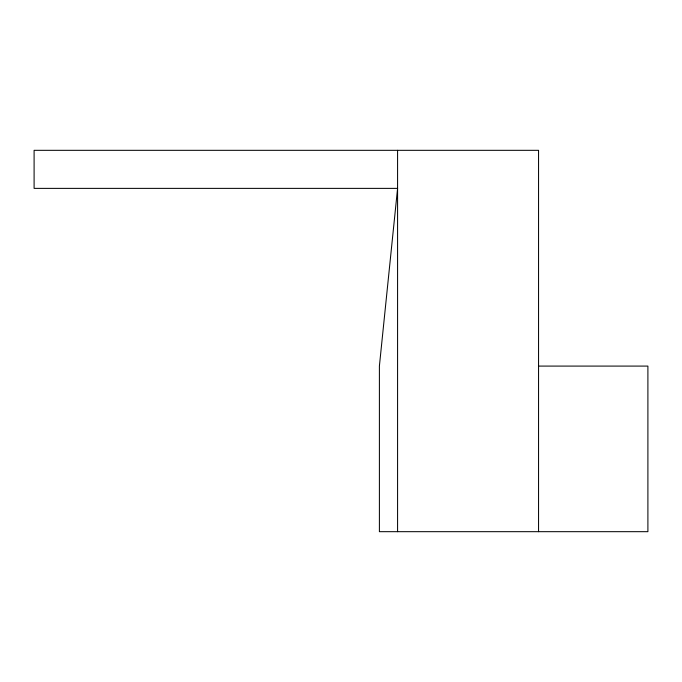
<?xml version="1.0" encoding="UTF-8"?>
<svg xmlns="http://www.w3.org/2000/svg" width="682" height="682" viewBox="0 0 682 682"><rect width="100%" height="100%" fill="white"/><g stroke="black" fill="none" stroke-linecap="round" stroke-linejoin="round"><path stroke-width="1.02" d="M538.558 366.089L647.9 366.089L647.9 531.679L379.397 531.679L379.397 366.089L397.58 188.377L34.1 188.377L34.1 150.321L538.558 150.321L538.558 531.679M397.58 150.321L397.58 531.679"/></g></svg>
